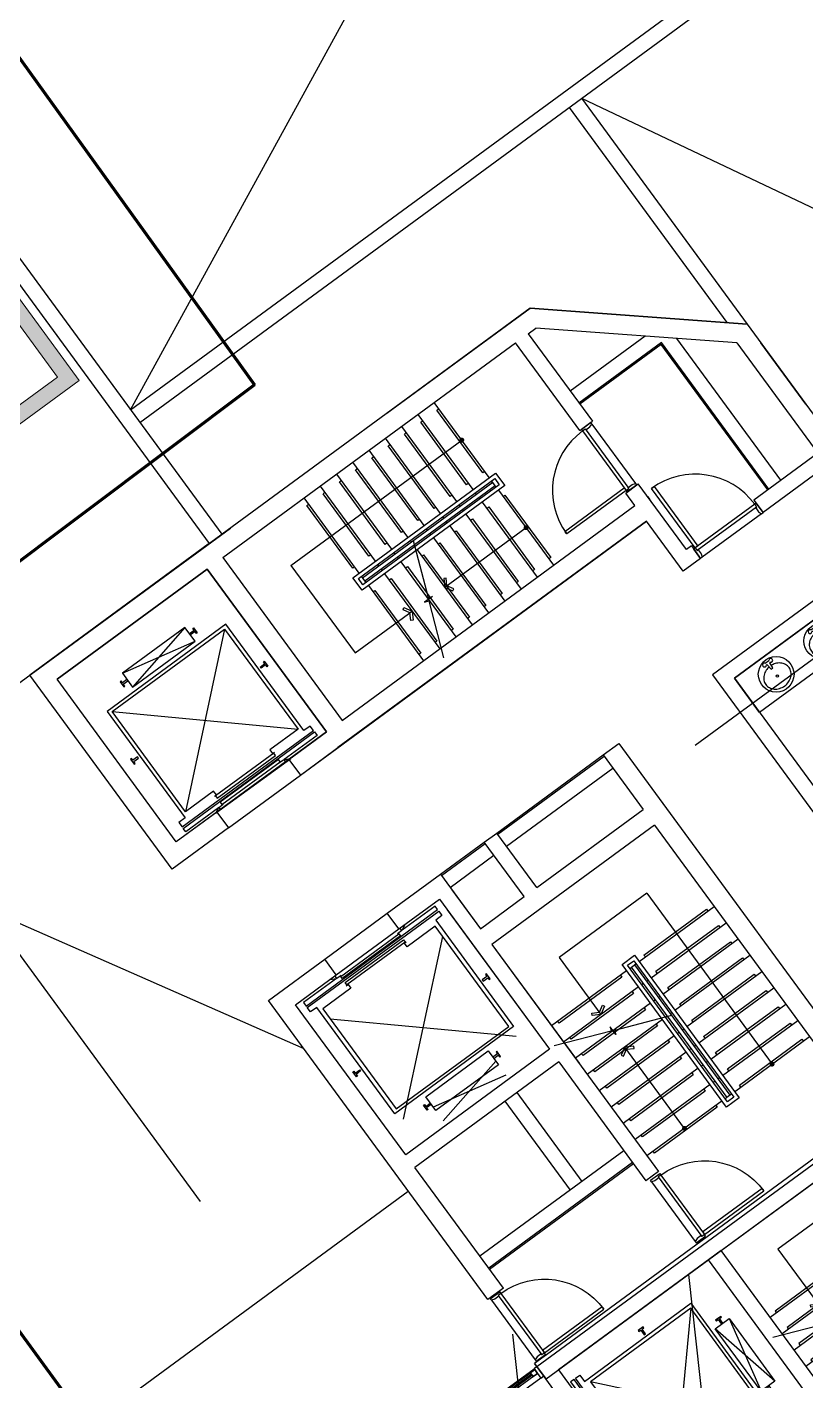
# Model space of a CAD drawing. Header units: millimetres. Extents: x 75184266 to 76346726, y -35077925 to -33679385.
# Drawn here: x 75525054 to 75535094, y -34529642 to -34512196 of the extents above; entities that cross this region are included whole.
import ezdxf

# ---------------------------------------------------------------- set-up
doc = ezdxf.new("R2010")
doc.units = ezdxf.units.MM
doc.header["$LTSCALE"] = 50
doc.header["$MEASUREMENT"] = 0
doc.linetypes.add('-HID', pattern=[2.5, 1.5, -1])
doc.linetypes.add('XR-지하3층$0$HIDDEN2', pattern=[0.1875, 0.125, -0.0625])
doc.layers.get('0').update_dxf_attribs({"linetype": 'CONTINUOUS'})
for name, color, linetype in [('84A-CORE(기준층)$0$AA-DOOR', 4, 'CONTINUOUS'), ('84A-CORE(기준층)$0$AA-STXM', 4, 'CONTINUOUS'), ('84A-CORE(기준층)$0$AA-STXS', 8, 'CONTINUOUS'), ('84A-CORE(기준층)$0$AZ-LEAD', 7, 'CONTINUOUS'), ('CON', 2, 'CONTINUOUS'), ('ELEV', 9, 'CONTINUOUS'), ('FINL', 6, 'CONTINUOUS'), ('W1', 3, 'CONTINUOUS'), ('WAL', 3, 'CONTINUOUS'), ('XR-지하3층$0$1HIDDEN2', 1, 'XR-지하3층$0$HIDDEN2'), ('XR-지하3층$0$5', 5, 'CONTINUOUS'), ('XR-지하3층$0$a-door', 6, 'CONTINUOUS'), ('XR-지하3층$0$b-sor-1$0$wid', 4, 'CONTINUOUS'), ('XR-지하3층$0$hat', 8, 'CONTINUOUS'), ('XR-지하3층$0$W1', 3, 'CONTINUOUS'), ('XR-지하3층$0$WAL', 3, 'CONTINUOUS'), ('XR-지하3층$0$XR-1F-PLAN$0$A-EQP1', 1, 'CONTINUOUS'), ('XR-지하3층$0$장애인', 11, 'CONTINUOUS'), ('가는선', 5, 'CONTINUOUS')]:
    doc.layers.add(name, color=color, linetype=linetype)
doc.layers.add('DEFPOINT', color=142, linetype='CONTINUOUS', plot=False)
doc.layers.add('건축', color=8, linetype='CONTINUOUS', plot=False)
doc.layers.add('구역제어-S.C.M', color=2, linetype='CONTINUOUS', lineweight=100)

# ---------------------------------------------------------------- blocks, each defined once
blk = doc.blocks.new('XR-지하3층$0$장애인 주차')
at = {"layer": 'XR-지하3층$0$5', "ltscale": 4}
h = blk.add_hatch(color=7, dxfattribs=at)
h.dxf.hatch_style = 1
h.paths.add_polyline_path([(3842, -695), (4402, -695), (4402, -1115), (3842, -1115)])
h.paths.add_polyline_path([(3892, -1065), (4352, -1065), (4352, -745), (3892, -745)], flags=16)
h.paths.add_polyline_path([(3982, -990), (3988, -973), (4011, -981), (4046, -898), (4136, -898), (4137, -881), (4072, -881), (4072, -863), (4138, -863), (4142, -810, -3.72247), (4161, -797), (4152, -916), (4058, -916), (4021, -1003)], flags=0)
h = blk.add_hatch(color=256, dxfattribs=at)
h.dxf.hatch_style = 1
h.paths.add_polyline_path([(4352, -1065), (4352, -745), (3892, -745), (3892, -1065)])
at = {"layer": 'XR-지하3층$0$hat'}
h = blk.add_hatch(color=7, dxfattribs=at)
edge = h.paths.add_edge_path()
edge.add_line((4161, -797), (4152, -916))
edge.add_line((4152, -916), (4058, -916))
edge.add_line((4058, -916), (4021, -1003))
edge.add_line((4021, -1003), (3982, -990))
edge.add_line((3982, -990), (3988, -973))
edge.add_line((3988, -973), (4011, -981))
edge.add_line((4011, -981), (4046, -898))
edge.add_line((4046, -898), (4136, -898))
edge.add_line((4136, -898), (4137, -881))
edge.add_line((4137, -881), (4072, -881))
edge.add_line((4072, -881), (4072, -863))
edge.add_line((4072, -863), (4138, -863))
edge.add_line((4138, -863), (4142, -810))
edge.add_arc((4140, -787), 22.8, -24.8827, 274.9698, ccw=False)
edge = h.paths.add_edge_path()
edge.add_line((4048, -981), (4058, -958))
edge.add_arc((4127, -942), 71.5, 192.8781, 416.1688)
edge.add_line((4167, -882), (4169, -863))
edge.add_arc((4127, -942), 89.2, 206.535, 422.4866, ccw=False)
at = {"layer": 'XR-지하3층$0$장애인', "lineweight": 5, "true_color": 0xffffff}
blk.add_hatch(color=7, dxfattribs=at).paths.add_polyline_path([(2472, 3995), (2472, -1005), (3842, -1005), (3842, -805), (2672, -805), (2672, 3795), (5572, 3795), (5572, -805), (4402, -805), (4402, -1005), (5772, -1005), (5772, 3995)])
h = blk.add_hatch(color=7, dxfattribs=at)
h.paths.add_polyline_path([(5572, 2795), (5572, 3078), (4855, 3795), (4572, 3795)])
h.paths.add_polyline_path([(4572, 3045), (4572, 2762), (5572, 1762), (5572, 2045)])
h.paths.add_polyline_path([(4572, 2012), (4572, 1729), (5572, 729), (5572, 1012)])
h.paths.add_polyline_path([(5572, -304), (5572, -21), (4572, 979), (4572, 696)])
h.paths.add_polyline_path([(4572, -54), (4572, -336), (5041, -805), (5323, -805)])
h = blk.add_hatch(color=7, dxfattribs=at)
h.paths.add_polyline_path([(3763, 2216, -1), (3463, 2216, -1)])
h.paths.add_polyline_path([(3992, 1503, -0.343093), (3870, 1283), (3381, 1194), (3090, 708, -0.931653), (2987, 770), (3330, 1379), (3639, 1415, 0.446048), (3689, 1485), (3600, 1888, -0.596144), (3699, 2009), (4214, 1851), (4443, 1569, -0.883364), (4355, 1493), (4151, 1741), (3925, 1810)])
h.paths.add_polyline_path([(4053, 1393), (4055, 1528, -1.526545), (3257, 820), (3348, 969, 1.638056)])
at = {"layer": 'XR-지하3층$0$1HIDDEN2', "color": 11}
for points in [[(4161, -797), (4152, -916), (4058, -916), (4021, -1003), (3982, -990), (3988, -973), (4011, -981), (4046, -898), (4136, -898), (4137, -881), (4072, -881), (4072, -863), (4138, -863), (4142, -810)], [(4167, -882), (4169, -863)]]:
    blk.add_lwpolyline(points, dxfattribs=at)
for centre, radius, start, end in [((4127, -942), 89.2, 206.535, 62.4866), ((4140, -787), 22.8, 335.1173, 274.9698), ((4127, -942), 71.5, 192.8781, 56.1688)]:
    blk.add_arc(centre, radius, start, end, dxfattribs=at)
at = {"layer": 'XR-지하3층$0$5', "lineweight": 5}
for p, q in [((4572, 3795), (4572, -805)), ((5572, 2795), (4572, 3795)), ((5572, 3078), (4855, 3795)), ((5572, 2045), (4572, 3045)), ((5572, 1762), (4572, 2762)), ((5572, 1012), (4572, 2012)), ((5572, 729), (4572, 1729)), ((5572, -21), (4572, 979)), ((5572, -304), (4572, 696)), ((5323, -805), (4572, -54)), ((5041, -805), (4572, -336))]:
    blk.add_line(p, q, dxfattribs=at)
at = {"layer": 'XR-지하3층$0$5', "ltscale": 4}
for p, q in [((4165, -1005), (4165, -805)), ((4165, -805), (4165, -905))]:
    blk.add_line(p, q, dxfattribs=at)
at = {"layer": 'XR-지하3층$0$5', "lineweight": 5}
for points in [[(3842, -1005), (2472, -1005), (2472, 3995), (5772, 3995), (5772, -1005), (4402, -1005)], [(3842, -805), (2672, -805), (2672, 3795), (5572, 3795), (5572, -805), (4402, -805)]]:
    blk.add_lwpolyline(points, dxfattribs=at)
at = {"layer": 'XR-지하3층$0$5', "ltscale": 4}
for points in [[(3842, -695), (3842, -1115), (4402, -1115), (4402, -695)], [(3892, -745), (3892, -1065), (4352, -1065), (4352, -745)]]:
    blk.add_lwpolyline(points, close=True, dxfattribs=at)
at = {"layer": 'XR-지하3층$0$장애인', "color": 8, "lineweight": 5}
for p, q in [((3699, 2009, 0), (4214, 1851, 0)), ((3689, 1485), (3600, 1888, 0)), ((3925, 1810, 0), (4151, 1741, 0)), ((4214, 1851, 0), (4443, 1569, 0)), ((4151, 1741, 0), (4355, 1493, 0)), ((4055, 1528), (4053, 1393)), ((3348, 969), (3257, 820))]:
    blk.add_line(p, q, dxfattribs=at)
at = {"layer": 'XR-지하3층$0$장애인', "color": 7, "lineweight": 5}
for points in [[(3523, 2720), (2773, 2720), (2773, 2870), (3523, 2870)], [(4473, 2720), (3723, 2720), (3723, 2870), (4473, 2870)]]:
    blk.add_lwpolyline(points, close=True, dxfattribs=at)
at = {"layer": 'XR-지하3층$0$장애인', "color": 8, "lineweight": 5, "extrusion": (0.976964, 0.213404, 0), "elevation": 4221}
blk.add_lwpolyline([(617, 0), (931, 0)], dxfattribs=at)
at = {"layer": 'XR-지하3층$0$장애인', "color": 8, "lineweight": 5}
for points in [[(3094, 715, -1.000002), (2987, 770), (3330, 1379), (3640, 1415)], [(3992, 1503, -0.343093), (3870, 1283), (3381, 1194), (3094, 715)]]:
    blk.add_lwpolyline(points, format="xyb", dxfattribs=at)
blk.add_circle((3613, 2216), 150, dxfattribs=at)
for centre, radius, start, end in [((3682, 1922, 0), 88.4, 79.1143, 202.3185), ((3810, 1000), 582, 198.006, 65.0949), ((3632, 1473), 57.7, 276.2786, 12.4353), ((4394, 1537, 0), 58.8, 227.9655, 33.7904), ((3809, 1000), 462, 183.8525, 58.2396)]:
    blk.add_arc(centre, radius, start, end, dxfattribs=at)
blk = doc.blocks.new('엘레베이터 코어')
at = {"layer": 'ELEV', "color": 9, "extrusion": (-8.48693e-05, 4.29948e-05, 1)}
for p, q in [((-165, 1068), (-85, 1068)), ((-165, 1053), (-165, 1068)), ((-135, 1053), (-165, 1053)), ((-135, 979), (-135, 1053)), ((-85, 1053), (-115, 1053)), ((-115, 1053), (-115, 979)), ((-85, 1068), (-85, 1053)), ((860, 950), (860, 1050)), ((860, 1050), (930, 1050)), ((930, 1050), (930, -100)), ((955, 1050), (955, -100)), ((1010, 1050), (955, 1050)), ((1010, 525), (1010, 1050)), ((-840, -950), (-840, 950)), ((-840, 950), (860, 950)), ((800, 900), (-800, 900)), ((-800, 900), (-800, -900)), ((-115, 979), (-135, 979)), ((800, 450), (800, 900)), ((-1050, 573), (-1050, 588)), ((-1050, 588), (-970, 588)), ((-1020, 573), (-1050, 573)), ((-1020, 500), (-1020, 573)), ((-970, 573), (-1000, 573)), ((-1000, 573), (-1000, 500)), ((-970, 588), (-970, 573)), ((1050, 600), (1010, 525)), ((-1120, -500), (-1120, 500)), ((-1120, 500), (-900, 500)), ((-1000, 500), (-1020, 500)), ((-900, 500), (-900, -500)), ((860, 450), (800, 450)), ((860, 480), (860, 450)), ((865, -465), (865, 465)), ((865, 465), (900, 465)), ((900, 465), (900, -465)), ((965, -465), (965, 465)), ((965, 465), (1000, 465)), ((1000, 465), (1000, -465)), ((1010, 520), (1010, 450)), ((1010, 520), (1050, 520)), ((930, -100), (930, -1050)), ((955, -100), (955, -1050)), ((-900, -500), (-1120, -500)), ((-1020, -500), (-1020, -573)), ((-1000, -500), (-1020, -500)), ((-1000, -573), (-1000, -500)), ((800, -900), (800, -450)), ((800, -450), (860, -450)), ((860, -450), (860, -480)), ((900, -465), (865, -465)), ((1000, -465), (965, -465)), ((1010, -520), (1010, -450)), ((1010, -520), (1050, -520)), ((-1020, -573), (-1050, -573)), ((-1050, -573), (-1050, -588)), ((-1050, -588), (-970, -588)), ((-970, -573), (-1000, -573)), ((-970, -588), (-970, -573)), ((1010, -1050), (1010, -525)), ((860, -950), (-840, -950)), ((-800, -900), (800, -900)), ((-135, -979), (-135, -1053)), ((-115, -979), (-135, -979)), ((-115, -1053), (-115, -979)), ((860, -1050), (860, -950)), ((-135, -1053), (-165, -1053)), ((-165, -1053), (-165, -1068)), ((-165, -1068), (-85, -1068)), ((-85, -1053), (-115, -1053)), ((-85, -1068), (-85, -1053)), ((930, -1050), (860, -1050)), ((955, -1050), (1010, -1050))]:
    blk.add_line(p, q, dxfattribs=at)
at = {"layer": 'ELEV', "color": 9, "extrusion": (-8.48693e-05, 4.29948e-05, 1), "elevation": -1748}
blk.add_lwpolyline([(1010, 525), (1010, 1050), (955, 1050), (955, -1050), (1010, -1050), (1010, -525), (1050, -600)], dxfattribs=at)
at = {"layer": '가는선', "ltscale": 5, "extrusion": (-8.48693e-05, 4.29948e-05, 1)}
for p, q in [((-800, 900), (800, -900)), ((-800, -900), (800, 900)), ((-1120, 500), (-900, -500)), ((-1120, -500), (-900, 500))]:
    blk.add_line(p, q, dxfattribs=at)
blk = doc.blocks.new('84A-CORE(기준층)$0$A$C31EC7A83')
at = {"color": 8}
for p, q in [((14495, 13830), (15445, 13830)), ((14495, 13723), (15445, 13723)), ((14495, 13680), (15445, 13680))]:
    blk.add_line(p, q, dxfattribs=at)
at = {"elevation": 0}
for points in [[(14470, 13680), (14470, 13680), (14495, 13680), (14495, 13723), (14510, 13723), (14510, 13787), (14495, 13830), (14470, 13830), (14470, 13680)], [(15470, 13680), (15470, 13680), (15445, 13680), (15445, 13723), (15430, 13723), (15430, 13787), (15445, 13830), (15470, 13830), (15470, 13680)]]:
    blk.add_lwpolyline(points, dxfattribs=at)
blk.add_lwpolyline([(15445, 12730), (15405, 12730), (15405, 13680), (15445, 13680), (15445, 12730)], close=True, dxfattribs=at)
at = {"color": 8}
blk.add_arc((15445, 13680), 950, 180, 270, dxfattribs=at)
blk = doc.blocks.new('aaaaaaaaa')
at = {"layer": '84A-CORE(기준층)$0$AA-STXM'}
for p, q in [((-4131, 4900, 0), (-4131, 3700, 0)), ((-3871, 4900, 0), (-3871, 3700, 0)), ((-3611, 4900, 0), (-3611, 3700, 0)), ((-3351, 4900, 0), (-3351, 3700, 0)), ((-3091, 4900, 0), (-3091, 3700, 0)), ((-2831, 4900, 0), (-2831, 3700, 0)), ((-2571, 4900, 0), (-2571, 3700, 0)), ((-2311, 4900, 0), (-2311, 3700, 0)), ((-2051, 4900, 0), (-2051, 3700, 0)), ((-4131, 3650, 0), (-4131, 3600, 0)), ((-4131, 3625, 0), (-2051, 3625, 0)), ((-4131, 3600, 0), (-4131, 3550, 0)), ((-4131, 3575, 0), (-2051, 3575, 0)), ((-4131, 3500, 0), (-4131, 2300, 0)), ((-3871, 3650, 0), (-3871, 3625, 0)), ((-3871, 3575, 0), (-3871, 3550, 0)), ((-3871, 3500, 0), (-3871, 2300, 0)), ((-3611, 3650, 0), (-3611, 3625, 0)), ((-3611, 3575, 0), (-3611, 3550, 0)), ((-3611, 3500, 0), (-3611, 2300, 0)), ((-3351, 3650, 0), (-3351, 3625, 0)), ((-3351, 3575, 0), (-3351, 3550, 0)), ((-3351, 3500, 0), (-3351, 2300, 0)), ((-3091, 3650, 0), (-3091, 3625, 0)), ((-3091, 3575, 0), (-3091, 3550, 0)), ((-3091, 3500, 0), (-3091, 2300, 0)), ((-2831, 3650, 0), (-2831, 3625, 0)), ((-2831, 3575, 0), (-2831, 3550, 0)), ((-2831, 3500, 0), (-2831, 2300, 0)), ((-2571, 3650, 0), (-2571, 3625, 0)), ((-2571, 3575, 0), (-2571, 3550, 0)), ((-2571, 3500, 0), (-2571, 2300, 0)), ((-2311, 3650, 0), (-2311, 3625, 0)), ((-2311, 3575, 0), (-2311, 3550, 0)), ((-2311, 3500, 0), (-2311, 2300, 0)), ((-2051, 3650, 0), (-2051, 3600, 0)), ((-2051, 3600, 0), (-2051, 3550, 0)), ((-2051, 3500, 0), (-2051, 2300, 0))]:
    blk.add_line(p, q, dxfattribs=at)
at = {"layer": '84A-CORE(기준층)$0$AA-STXS', "elevation": 0}
for points in [[(-4131, 4800), (-4101, 4800), (-4101, 3800), (-4131, 3800)], [(-3871, 4800), (-3841, 4800), (-3841, 3800), (-3871, 3800)], [(-3611, 4800), (-3581, 4800), (-3581, 3800), (-3611, 3800)], [(-3351, 4800), (-3321, 4800), (-3321, 3800), (-3351, 3800)], [(-3091, 4800), (-3061, 4800), (-3061, 3800), (-3091, 3800)], [(-2831, 4800), (-2801, 4800), (-2801, 3800), (-2831, 3800)], [(-2571, 4800), (-2541, 4800), (-2541, 3800), (-2571, 3800)], [(-2311, 4800), (-2281, 4800), (-2281, 3800), (-2311, 3800)], [(-2051, 4800), (-2021, 4800), (-2021, 3800), (-2051, 3800)], [(-4131, 3400), (-4161, 3400), (-4161, 2400), (-4131, 2400)], [(-3871, 3400), (-3901, 3400), (-3901, 2400), (-3871, 2400)], [(-3611, 3400), (-3641, 3400), (-3641, 2400), (-3611, 2400)], [(-3351, 3400), (-3381, 3400), (-3381, 2400), (-3351, 2400)], [(-3091, 3400), (-3121, 3400), (-3121, 2400), (-3091, 2400)], [(-2831, 3400), (-2861, 3400), (-2861, 2400), (-2831, 2400)], [(-2571, 3400), (-2601, 3400), (-2601, 2400), (-2571, 2400)], [(-2311, 3400), (-2341, 3400), (-2341, 2400), (-2311, 2400)], [(-2051, 3400), (-2081, 3400), (-2081, 2400), (-2051, 2400)]]:
    blk.add_lwpolyline(points, dxfattribs=at)
for points in [[(-4231, 3700), (-4231, 3500), (-1951, 3500), (-1951, 3700)], [(-4181, 3650), (-4181, 3550), (-2001, 3550), (-2001, 3650)]]:
    blk.add_lwpolyline(points, close=True, dxfattribs=at)
at = {"layer": '84A-CORE(기준층)$0$AZ-LEAD'}
for p, q in [((-4781, 4300, 0), (-4781, 2900, 0)), ((-4781, 4300, 0), (-2051, 4300, 0)), ((-4781, 2900, 0), (-3871, 2900, 0)), ((-2051, 2900, 0), (-3351, 2900, 0))]:
    blk.add_line(p, q, dxfattribs=at)
at = {"layer": '84A-CORE(기준층)$0$AZ-LEAD', "const_width": 31.5, "elevation": 0}
blk.add_lwpolyline([(-2051, 4316, -1), (-2051, 4284, -1)], format="xyb", close=True, dxfattribs=at)
at = {"layer": '84A-CORE(기준층)$0$AZ-LEAD', "elevation": 0}
blk.add_lwpolyline([(-3321, 3625), (-3603, 2920), (-3549, 2900), (-3674, 2900), (-3619, 2880), (-3901, 2175)], dxfattribs=at)
for points in [[(-3929, 2800), (-3955, 2815), (-3906, 2900), (-3955, 2985), (-3929, 3000), (-3871, 2900)], [(-3929, 2800), (-3955, 2815), (-3906, 2900), (-3955, 2985), (-3929, 3000), (-3871, 2900)], [(-3294, 2800), (-3268, 2815), (-3317, 2900), (-3268, 2985), (-3294, 3000), (-3351, 2900)]]:
    blk.add_lwpolyline(points, close=True, dxfattribs=at)
at = {"layer": 'CON', "ltscale": 100}
for p, q in [((-5400, -500), (-5400, 5100)), ((-5400, 5100, 0), (1450, 5100, 0)), ((-5200, 2300, 200), (-5200, 4900, 200)), ((-100, 2500, 0), (-100, -300, 0)), ((-5200, 2100, 0), (-5200, -300, 0)), ((-300, 2100, 0), (-300, -300, 0)), ((-5200, -300, 0), (-300, -300, 0))]:
    blk.add_line(p, q, dxfattribs=at)
at = {"layer": 'CON', "ltscale": 0.5}
for p, q in [((-5200, 4900, 0), (-300, 4900, 0)), ((-300, 4900, -200), (-300, 3500, -200)), ((-100, 4900, 0), (1249, 4900, 0)), ((-300, 2500, -200), (-300, 2300, -200)), ((-300, 2300, 0), (-5200, 2300, 0)), ((-351, 2100, 0), (-5200, 2100, 0)), ((-300, 2100, 0), (-351, 2100, 0)), ((98, -300, 0), (-100, -300, 0)), ((1248, -300, 0), (1098, -300, 0)), ((-100, -500, 0), (-5400, -500, 0)), ((98, -500, 0), (-100, -500, 0)), ((1450, -500, 0), (1098, -500, 0))]:
    blk.add_line(p, q, dxfattribs=at)
for points, elevation in [([(1450, 5100), (1450, -500)], 200), ([(-100, 4900), (-100, 3500)], -200), ([(1248, -300), (1249, 4900)], 200), ([(98, -300), (98, -500)], 200), ([(1098, -300), (1098, -500)], 200)]:
    blk.add_lwpolyline(points, dxfattribs=dict(at, elevation=elevation))
at = {"layer": 'CON', "ltscale": 100, "elevation": -200}
for points in [[(-300, 3500), (-100, 3500)], [(-300, 2500), (-100, 2500)]]:
    blk.add_lwpolyline(points, dxfattribs=at)
at = {"layer": 'FINL', "ltscale": 0.5}
blk.add_line((-100, 3600, -200), (1249, 3600, -200), dxfattribs=at)
at = {"layer": 'W1', "ltscale": 0.5}
for p, q in [((-100, 3810, -200), (1249, 3810, -200)), ((-100, 3620, -200), (1249, 3620, -200))]:
    blk.add_line(p, q, dxfattribs=at)
at = {"layer": '84A-CORE(기준층)$0$AA-DOOR', "rotation": 270.0000896906401}
blk.add_blockref('84A-CORE(기준층)$0$A$C31EC7A83', (-13955, 17970, -200), dxfattribs=at)
at = {"layer": '84A-CORE(기준층)$0$AA-DOOR', "xscale": -1, "rotation": 180.000089690196}
blk.add_blockref('84A-CORE(기준층)$0$A$C31EC7A83', (-14372, 13380, 200), dxfattribs=at)
at = {"layer": 'CON', "rotation": 270.0000896906402}
blk.add_blockref('엘레베이터 코어', (-3933, 744, 0), dxfattribs=at)
at = {"layer": 'CON', "xscale": -1, "rotation": 90.00008969063995}
blk.add_blockref('엘레베이터 코어', (-1574, 744, 0), dxfattribs=at)
blk = doc.blocks.new('XR-지하3층$0$A$C77A365F3')
at = {"layer": 'XR-지하3층$0$a-door'}
for points in [[(0, 0), (45, 0), (45, 150), (0, 150)], [(45, 150), (1955, 150), (1955, 0), (45, 0)], [(45, 15), (115, 15), (115, 75), (45, 75)], [(45, 75), (1035, 75), (1035, 15), (45, 15)], [(115, 39), (965, 39), (965, 51), (115, 51)], [(965, 75), (1035, 75), (1035, 135), (965, 135)], [(965, 135), (1955, 135), (1955, 75), (965, 75)], [(965, 15), (1035, 15), (1035, 75), (965, 75)], [(1035, 99), (1885, 99), (1885, 111), (1035, 111)], [(1885, 75), (1955, 75), (1955, 135), (1885, 135)], [(1955, 0), (2000, 0), (2000, 150), (1955, 150)]]:
    blk.add_lwpolyline(points, close=True, dxfattribs=at)
at = {"layer": 'XR-지하3층$0$b-sor-1$0$wid', "color": 1}
blk.add_line((1000, 0), (1000, 150), dxfattribs=at)
at = {"layer": 'XR-지하3층$0$WAL', "color": 0, "const_width": 10}
blk.add_lwpolyline([(260, 100), (809, 100), (712, 130)], dxfattribs=at)
blk = doc.blocks.new('XR-지하3층$0$XR-1F-PLAN$0$1LAVA01')
at = {"layer": 'XR-지하3층$0$XR-1F-PLAN$0$A-EQP1'}
for p, q in [((-29, -30), (29, -30)), ((-29, -58), (-26, -58)), ((-21, -63), (-14, -139)), ((-14, -139), (14, -139)), ((14, -139), (21, -63)), ((26, -58), (29, -58))]:
    blk.add_line(p, q, dxfattribs=at)
blk.add_lwpolyline([(-18, -100, 0.064435), (-72, -112, 0.091719), (-132, -146, 0.103599), (-172, -198, 0.113912), (-186, -258, 0.113912), (-172, -317, 0.103599), (-132, -369, 0.091719), (-72, -403, 0.084785), (0, -416, 0.084785), (72, -403, 0.091719), (132, -369, 0.103599), (172, -317, 0.113912), (186, -258, 0.113912), (172, -198, 0.103599), (132, -146, 0.091719), (72, -112, 0.064435), (18, -100, 0.084785)], format="xyb", dxfattribs=at)
for centre, radius in [((0, -230), 230), ((0, -258), 15)]:
    blk.add_circle(centre, radius, dxfattribs=at)
for centre, radius, start, end in [((-50, -44), 25, 34.0558, 325.9442), ((-26, -63), 5, 5.3909, 90), ((26, -63), 5, 90, 174.6091), ((50, -44), 25, 214.0558, 145.9442)]:
    blk.add_arc(centre, radius, start, end, dxfattribs=at)
blk = doc.blocks.new('XR-지하3층$0$A$C2C3826AE')
at = {"layer": 'XR-지하3층$0$W1', "ltscale": 0.5}
for p, q in [((4074, 6322, 0), (6012, 3682, 0)), ((4032, 6043, 0), (5732, 3725, 0)), ((5732, 3725, 0), (4055, 2494, 0)), ((6012, 3682, 0), (4173, 2333, 0))]:
    blk.add_line(p, q, dxfattribs=at)
at = {"layer": 'XR-지하3층$0$W1', "ltscale": 100}
blk.add_line((5456, 3522, 0), (5732, 3725, 0), dxfattribs=at)
at = {"layer": 'XR-지하3층$0$XR-1F-PLAN$0$A-EQP1', "linetype": 'Continuous', "elevation": 0}
blk.add_lwpolyline([(5732, 3725), (4783, 5019), (4339, 4693), (5289, 3399)], close=True, dxfattribs=at)
at = {"layer": 'XR-지하3층$0$XR-1F-PLAN$0$A-EQP1', "linetype": 'Continuous', "extrusion": (5.53307e-11, -4.95176e-11, -1), "zscale": -1, "rotation": 53.73487039190771}
for p in [(-4987, 4655, 0), (-5418, 4069, 0)]:
    blk.add_blockref('XR-지하3층$0$XR-1F-PLAN$0$1LAVA01', p, dxfattribs=at)
blk = doc.blocks.new('오피스 코어')
at = {"layer": '84A-CORE(기준층)$0$AA-STXM'}
for p, q in [((-1520, 5980), (-2720, 5980)), ((-1420, 5980), (-1470, 5980)), ((-1445, 3900), (-1445, 5980)), ((-1370, 5980), (-1420, 5980)), ((-1395, 3900), (-1395, 5980)), ((-1320, 5980), (-120, 5980)), ((-1520, 5720), (-2720, 5720)), ((-1445, 5720), (-1470, 5720)), ((-1370, 5720), (-1395, 5720)), ((-1320, 5720), (-120, 5720)), ((-1520, 5460), (-2720, 5460)), ((-1445, 5460), (-1470, 5460)), ((-1370, 5460), (-1395, 5460)), ((-1320, 5460), (-120, 5460)), ((-1520, 5200), (-2720, 5200)), ((-1445, 5200), (-1470, 5200)), ((-1370, 5200), (-1395, 5200)), ((-1320, 5200), (-120, 5200)), ((-1520, 4940), (-2720, 4940)), ((-1445, 4940), (-1470, 4940)), ((-1370, 4940), (-1395, 4940)), ((-1320, 4940), (-120, 4940)), ((4650, 3850), (4650, 5050)), ((4910, 3850), (4910, 5050)), ((5170, 3850), (5170, 5050)), ((5430, 3850), (5430, 5050)), ((5690, 3850), (5690, 5050)), ((5950, 3850), (5950, 5050)), ((6210, 3850), (6210, 5050)), ((6470, 3850), (6470, 5050)), ((6730, 3850), (6730, 5050)), ((-1520, 4680), (-2720, 4680)), ((-1445, 4680), (-1470, 4680)), ((-1370, 4680), (-1395, 4680)), ((-1320, 4680), (-120, 4680)), ((-1520, 4420), (-2720, 4420)), ((-1445, 4420), (-1470, 4420)), ((-1370, 4420), (-1395, 4420)), ((-1320, 4420), (-120, 4420)), ((-1520, 4160), (-2720, 4160)), ((-1445, 4160), (-1470, 4160)), ((-1370, 4160), (-1395, 4160)), ((-1320, 4160), (-120, 4160)), ((-1520, 3900), (-2720, 3900)), ((-1420, 3900), (-1470, 3900)), ((-1370, 3900), (-1420, 3900)), ((-1320, 3900), (-120, 3900)), ((4650, 3750), (4650, 3800)), ((4650, 3775), (6730, 3775)), ((4650, 3700), (4650, 3750)), ((4650, 3725), (6730, 3725)), ((4910, 3775), (4910, 3800)), ((4910, 3700), (4910, 3725)), ((5170, 3775), (5170, 3800)), ((5170, 3700), (5170, 3725)), ((5430, 3775), (5430, 3800)), ((5430, 3700), (5430, 3725)), ((5690, 3775), (5690, 3800)), ((5690, 3700), (5690, 3725)), ((5950, 3775), (5950, 3800)), ((5950, 3700), (5950, 3725)), ((6210, 3775), (6210, 3800)), ((6210, 3700), (6210, 3725)), ((6470, 3775), (6470, 3800)), ((6470, 3700), (6470, 3725)), ((6730, 3750), (6730, 3800)), ((6730, 3700), (6730, 3750)), ((4650, 3650), (4650, 2450)), ((4910, 3650), (4910, 2450)), ((5170, 3650), (5170, 2450)), ((5430, 3650), (5430, 2450)), ((5690, 3650), (5690, 2450)), ((5950, 3650), (5950, 2450)), ((6210, 3650), (6210, 2450)), ((6470, 3650), (6470, 2450)), ((6730, 3650), (6730, 2450))]:
    blk.add_line(p, q, dxfattribs=at)
at = {"layer": '84A-CORE(기준층)$0$AA-STXS', "elevation": 0}
for points in [[(-1620, 5980), (-1620, 5950), (-2620, 5950), (-2620, 5980)], [(-1220, 5980), (-1220, 6010), (-220, 6010), (-220, 5980)], [(-1620, 5720), (-1620, 5690), (-2620, 5690), (-2620, 5720)], [(-1220, 5720), (-1220, 5750), (-220, 5750), (-220, 5720)], [(-1620, 5460), (-1620, 5430), (-2620, 5430), (-2620, 5460)], [(-1220, 5460), (-1220, 5490), (-220, 5490), (-220, 5460)], [(-1620, 5200), (-1620, 5170), (-2620, 5170), (-2620, 5200)], [(-1220, 5200), (-1220, 5230), (-220, 5230), (-220, 5200)], [(-1620, 4940), (-1620, 4910), (-2620, 4910), (-2620, 4940)], [(-1220, 4940), (-1220, 4970), (-220, 4970), (-220, 4940)], [(4650, 3950), (4620, 3950), (4620, 4950), (4650, 4950)], [(4910, 3950), (4880, 3950), (4880, 4950), (4910, 4950)], [(5170, 3950), (5140, 3950), (5140, 4950), (5170, 4950)], [(5430, 3950), (5400, 3950), (5400, 4950), (5430, 4950)], [(5690, 3950), (5660, 3950), (5660, 4950), (5690, 4950)], [(5950, 3950), (5920, 3950), (5920, 4950), (5950, 4950)], [(6210, 3950), (6180, 3950), (6180, 4950), (6210, 4950)], [(6470, 3950), (6440, 3950), (6440, 4950), (6470, 4950)], [(6730, 3950), (6700, 3950), (6700, 4950), (6730, 4950)], [(-1620, 4680), (-1620, 4650), (-2620, 4650), (-2620, 4680)], [(-1220, 4680), (-1220, 4710), (-220, 4710), (-220, 4680)], [(-1620, 4420), (-1620, 4390), (-2620, 4390), (-2620, 4420)], [(-1220, 4420), (-1220, 4450), (-220, 4450), (-220, 4420)], [(-1220, 4160), (-1220, 4190), (-220, 4190), (-220, 4160)], [(-1620, 4160), (-1620, 4130), (-2620, 4130), (-2620, 4160)], [(-1620, 3900), (-1620, 3870), (-2620, 3870), (-2620, 3900)], [(-1220, 3900), (-1220, 3930), (-220, 3930), (-220, 3900)], [(4650, 3550), (4680, 3550), (4680, 2550), (4650, 2550)], [(4910, 3550), (4940, 3550), (4940, 2550), (4910, 2550)], [(5170, 3550), (5200, 3550), (5200, 2550), (5170, 2550)], [(5430, 3550), (5460, 3550), (5460, 2550), (5430, 2550)], [(5690, 3550), (5720, 3550), (5720, 2550), (5690, 2550)], [(5950, 3550), (5980, 3550), (5980, 2550), (5950, 2550)], [(6210, 3550), (6240, 3550), (6240, 2550), (6210, 2550)], [(6470, 3550), (6500, 3550), (6500, 2550), (6470, 2550)], [(6730, 3550), (6760, 3550), (6760, 2550), (6730, 2550)]]:
    blk.add_lwpolyline(points, dxfattribs=at)
at = {"layer": '84A-CORE(기준층)$0$AA-STXS'}
for points in [[(-1320, 3800), (-1520, 3800), (-1520, 6080), (-1320, 6080)], [(-1370, 3850), (-1470, 3850), (-1470, 6030), (-1370, 6030)], [(4550, 3650), (4550, 3850), (6830, 3850), (6830, 3650)], [(4600, 3700), (4600, 3800), (6780, 3800), (6780, 3700)]]:
    blk.add_lwpolyline(points, close=True, dxfattribs=at)
at = {"layer": '84A-CORE(기준층)$0$AZ-LEAD'}
for p, q in [((-2120, 3250), (-2120, 5980)), ((-720, 5980), (-720, 4680)), ((4000, 4450), (4000, 3050)), ((4000, 4450), (6730, 4450)), ((-720, 3250), (-720, 4160)), ((-2120, 3250), (-720, 3250)), ((4000, 3050), (4910, 3050)), ((6730, 3050), (5430, 3050))]:
    blk.add_line(p, q, dxfattribs=at)
at = {"layer": '84A-CORE(기준층)$0$AZ-LEAD', "const_width": 31.5}
for points in [[(-2136, 5980, -1), (-2104, 5980, -1)], [(-736, 5980, -1), (-704, 5980, -1)], [(6730, 4466, -1), (6730, 4434, -1)], [(6730, 3066, -1), (6730, 3034, -1)]]:
    blk.add_lwpolyline(points, format="xyb", close=True, dxfattribs=at)
at = {"layer": '84A-CORE(기준층)$0$AZ-LEAD'}
for points in [[(-620, 4738), (-635, 4764), (-720, 4715), (-805, 4764), (-820, 4738), (-720, 4680)], [(-620, 4102), (-635, 4076), (-720, 4125), (-805, 4076), (-820, 4102), (-720, 4160)], [(-620, 4102), (-635, 4076), (-720, 4125), (-805, 4076), (-820, 4102), (-720, 4160)], [(4852, 2950), (4826, 2965), (4875, 3050), (4826, 3135), (4852, 3150), (4910, 3050)], [(4852, 2950), (4826, 2965), (4875, 3050), (4826, 3135), (4852, 3150), (4910, 3050)], [(5488, 2950), (5514, 2965), (5465, 3050), (5514, 3135), (5488, 3150), (5430, 3050)]]:
    blk.add_lwpolyline(points, close=True, dxfattribs=at)
at = {"layer": '84A-CORE(기준층)$0$AZ-LEAD', "elevation": 0}
for points in [[(-1445, 4710), (-740, 4428), (-720, 4483), (-720, 4358), (-700, 4412), (5, 4130)], [(5460, 3775), (5178, 3070), (5232, 3050), (5107, 3050), (5162, 3030), (4880, 2325)]]:
    blk.add_lwpolyline(points, dxfattribs=at)
at = {"layer": 'CON', "ltscale": 0.5}
for p, q in [((-1150, 9830), (-2970, 7695)), ((130, 9830), (-851, 9830)), ((-1034, 9580), (-2720, 7602)), ((-2720, 7480), (-1320, 7480)), ((-2720, 2600), (-120, 2600)), ((-2720, 2350), (-120, 2350)), ((2480, 1600), (2480, 2250)), ((2650, 2250), (4880, 2250)), ((4880, 2250), (4880, -50)), ((2230, -300), (2230, 600)), ((2480, -50), (2480, 600)), ((4880, -50), (2480, -50)), ((7010, -300), (2230, -300))]:
    blk.add_line(p, q, dxfattribs=at)
for points in [[(-1150, 9830), (930, 9830), (930, 8560)], [(-1034, 9580), (730, 9580), (730, 8560)], [(-2970, 7695), (-2970, 2350)], [(-2720, 7480), (-2720, 7602)], [(730, 7560), (730, 7480)], [(930, 7560), (930, 7280)], [(730, 7480), (-320, 7480)], [(-120, 7480), (-70, 7480)], [(-2720, 2600), (-2720, 7280)], [(-1320, 7280), (-2720, 7280)], [(-120, 7280), (-320, 7280)], [(-120, 2600), (-120, 7280)], [(930, 7280), (130, 7280)], [(130, 7280), (130, 2350)], [(130, 1750), (130, 7280)], [(2230, 5300), (8280, 5300)], [(2230, 5050), (2230, 5300)], [(8280, 5300), (8280, -300)], [(2230, 5050), (3100, 5050)], [(2480, 5050), (2480, 5050)], [(3100, 3350), (3100, 5050)], [(3350, 5050), (3350, 2450)], [(3350, 5050), (8030, 5050), (8030, -50)], [(3100, 3350), (2230, 3350)], [(2230, 3150), (2230, 3350)], [(3100, 3150), (2230, 3150)], [(3100, 2450), (3100, 3150)], [(-2970, 2550), (-2970, -300)], [(130, 1750), (130, 2550)], [(2230, 1600), (2230, 2450)], [(2230, 2450), (3100, 2450)], [(2480, 2450), (3100, 2450)], [(3350, 2450), (6980, 2450)], [(3350, 2450), (5250, 2450)], [(6980, 2450), (6980, 2250)], [(-120, 2350), (-2720, 2350)], [(-2720, 2350), (-2720, -50)], [(-2720, 2350), (-120, 2350)], [(-120, 1750), (-120, 2350)], [(2480, 2250), (4880, 2250)], [(5080, 2250), (5080, -50)], [(5080, 2250), (6980, 2250)], [(-120, 1750), (130, 1750)], [(2480, 1600), (2230, 1600)], [(130, 600), (130, -300), (-2970, -300)], [(-120, 600), (-120, -50), (-2720, -50)], [(-120, 600), (130, 600)], [(2480, 600), (2230, 600)], [(7010, -50), (5080, -50)], [(7010, -50), (7010, -300)], [(8030, -50), (8030, -300)], [(8030, -300), (8280, -300)], [(8080, -300), (8030, -300)]]:
    blk.add_lwpolyline(points, dxfattribs=at)
at = {"layer": 'CON', "ltscale": 0.5, "elevation": 0}
for points in [[(730, 8560), (930, 8560)], [(730, 7560), (930, 7560)]]:
    blk.add_lwpolyline(points, dxfattribs=at)
at = {"layer": 'CON', "ltscale": 100, "elevation": 0}
for points in [[(-1320, 7280), (-1320, 7480)], [(-320, 7280), (-320, 7480)]]:
    blk.add_lwpolyline(points, dxfattribs=at)
at = {"layer": 'DEFPOINT', "ltscale": 0.5}
blk.add_lwpolyline([(-120, -50), (-2720, -50), (-2720, 2350), (-120, 2350)], close=True, dxfattribs=at)
at = {"layer": 'ELEV', "color": 9, "extrusion": (-8.48693e-05, -4.29949e-05, 1)}
for p, q in [((-304, 2125), (-2004, 2125)), ((-2004, 2125), (-2004, 225)), ((-304, 2125), (-2004, 2125)), ((-2004, 2125), (-2004, 225)), ((-1329, 2243), (-1249, 2243)), ((-1329, 2228), (-1329, 2243)), ((-1329, 2243), (-1249, 2243)), ((-1329, 2228), (-1329, 2243)), ((-1299, 2228), (-1329, 2228)), ((-1299, 2228), (-1329, 2228)), ((-1299, 2154), (-1299, 2228)), ((-1299, 2154), (-1299, 2228)), ((-1279, 2154), (-1299, 2154)), ((-1279, 2154), (-1299, 2154)), ((-1279, 2228), (-1279, 2154)), ((-1249, 2228), (-1279, 2228)), ((-1279, 2228), (-1279, 2154)), ((-1249, 2228), (-1279, 2228)), ((-1249, 2243), (-1249, 2228)), ((-1249, 2243), (-1249, 2228)), ((-234, 2225), (-304, 2225)), ((-304, 2225), (-304, 2125)), ((-234, 2225), (-304, 2225)), ((-304, 2225), (-304, 2125)), ((-234, 1275), (-234, 2225)), ((-234, 1275), (-234, 2225)), ((-209, 1275), (-209, 2225)), ((-209, 2225), (-154, 2225)), ((-209, 1275), (-209, 2225)), ((-209, 2225), (-154, 2225)), ((-1964, 275), (-1964, 2075)), ((-1964, 2075), (-364, 2075)), ((-1964, 275), (-1964, 2075)), ((-1964, 2075), (-364, 2075)), ((-364, 2075), (-364, 1625)), ((-364, 2075), (-364, 1625)), ((-2214, 1748), (-2214, 1763)), ((-2214, 1763), (-2134, 1763)), ((-2214, 1748), (-2214, 1763)), ((-2214, 1763), (-2134, 1763)), ((-2184, 1748), (-2214, 1748)), ((-2184, 1748), (-2214, 1748)), ((-2184, 1675), (-2184, 1748)), ((-2184, 1675), (-2184, 1748)), ((-2134, 1748), (-2164, 1748)), ((-2164, 1748), (-2164, 1675)), ((-2134, 1748), (-2164, 1748)), ((-2164, 1748), (-2164, 1675)), ((-2134, 1763), (-2134, 1748)), ((-2134, 1763), (-2134, 1748)), ((-2064, 1675), (-2284, 1675)), ((-2284, 1675), (-2284, 675)), ((-2064, 1675), (-2284, 1675)), ((-2284, 1675), (-2284, 675)), ((-2164, 1675), (-2184, 1675)), ((-2164, 1675), (-2184, 1675)), ((-2064, 675), (-2064, 1675)), ((-2064, 675), (-2064, 1675)), ((-364, 1625), (-304, 1625)), ((-364, 1625), (-304, 1625)), ((-304, 1625), (-304, 1655)), ((-304, 1625), (-304, 1655)), ((-264, 1640), (-299, 1640)), ((-299, 1640), (-299, 710)), ((-264, 1640), (-299, 1640)), ((-299, 1640), (-299, 710)), ((-264, 710), (-264, 1640)), ((-264, 710), (-264, 1640)), ((-163, 1640), (-198, 1640)), ((-198, 1640), (-198, 710)), ((-163, 1640), (-198, 1640)), ((-198, 1640), (-198, 710)), ((-163, 710), (-163, 1640)), ((-163, 710), (-163, 1640)), ((-154, 1695), (-154, 1625)), ((-154, 1695), (-113, 1695)), ((-154, 1695), (-154, 1625)), ((-154, 1695), (-113, 1695)), ((-234, 125), (-234, 1275)), ((-234, 125), (-234, 1275)), ((-209, 125), (-209, 1275)), ((-209, 125), (-209, 1275)), ((-304, 725), (-364, 725)), ((-364, 725), (-364, 275)), ((-304, 725), (-364, 725)), ((-364, 725), (-364, 275)), ((-304, 695), (-304, 725)), ((-304, 695), (-304, 725)), ((-299, 710), (-264, 710)), ((-299, 710), (-264, 710)), ((-198, 710), (-163, 710)), ((-198, 710), (-163, 710)), ((-154, 655), (-154, 725)), ((-154, 655), (-154, 725)), ((-2284, 675), (-2064, 675)), ((-2284, 675), (-2064, 675)), ((-2184, 602), (-2214, 602)), ((-2214, 602), (-2214, 587)), ((-2184, 602), (-2214, 602)), ((-2214, 602), (-2214, 587)), ((-2214, 587), (-2134, 587)), ((-2214, 587), (-2134, 587)), ((-2184, 675), (-2184, 602)), ((-2164, 675), (-2184, 675)), ((-2184, 675), (-2184, 602)), ((-2164, 675), (-2184, 675)), ((-2164, 602), (-2164, 675)), ((-2164, 602), (-2164, 675)), ((-2134, 602), (-2164, 602)), ((-2134, 602), (-2164, 602)), ((-2134, 587), (-2134, 602)), ((-2134, 587), (-2134, 602)), ((-154, 655), (-113, 655)), ((-154, 655), (-113, 655)), ((-154, 650), (-154, 125)), ((-114, 575), (-154, 650)), ((-154, 650), (-154, 125)), ((-114, 575), (-154, 650)), ((-2004, 225), (-304, 225)), ((-2004, 225), (-304, 225)), ((-364, 275), (-1964, 275)), ((-364, 275), (-1964, 275)), ((-1299, 196), (-1299, 122)), ((-1279, 196), (-1299, 196)), ((-1299, 196), (-1299, 122)), ((-1279, 196), (-1299, 196)), ((-1279, 122), (-1279, 196)), ((-1279, 122), (-1279, 196)), ((-304, 225), (-304, 125)), ((-304, 225), (-304, 125)), ((-1299, 122), (-1329, 122)), ((-1329, 122), (-1329, 107)), ((-1299, 122), (-1329, 122)), ((-1329, 122), (-1329, 107)), ((-1329, 107), (-1249, 107)), ((-1329, 107), (-1249, 107)), ((-1249, 122), (-1279, 122)), ((-1249, 122), (-1279, 122)), ((-1249, 107), (-1249, 122)), ((-1249, 107), (-1249, 122)), ((-304, 125), (-234, 125)), ((-304, 125), (-234, 125)), ((-154, 125), (-209, 125)), ((-154, 125), (-209, 125))]:
    blk.add_line(p, q, dxfattribs=at)
at = {"layer": 'ELEV', "color": 9, "extrusion": (8.48693e-05, -4.29949e-05, 1)}
for p, q in [((2575, 2150), (2520, 2150)), ((2575, 2150), (2520, 2150)), ((2575, 1200), (2575, 2150)), ((2575, 1200), (2575, 2150)), ((2600, 1200), (2600, 2150)), ((2600, 2150), (2670, 2150)), ((2600, 1200), (2600, 2150)), ((2600, 2150), (2670, 2150)), ((2670, 2150), (2670, 2050)), ((2670, 2150), (2670, 2050)), ((3695, 2168), (3615, 2168)), ((3615, 2168), (3615, 2153)), ((3695, 2168), (3615, 2168)), ((3615, 2168), (3615, 2153)), ((3615, 2153), (3645, 2153)), ((3615, 2153), (3645, 2153)), ((3645, 2153), (3645, 2079)), ((3645, 2153), (3645, 2079)), ((3665, 2153), (3695, 2153)), ((3665, 2079), (3665, 2153)), ((3665, 2153), (3695, 2153)), ((3665, 2079), (3665, 2153)), ((3695, 2153), (3695, 2168)), ((3695, 2153), (3695, 2168)), ((2670, 2050), (4370, 2050)), ((2670, 2050), (4370, 2050)), ((4330, 2000), (2730, 2000)), ((2730, 2000), (2730, 1550)), ((4330, 2000), (2730, 2000)), ((2730, 2000), (2730, 1550)), ((3645, 2079), (3665, 2079)), ((3645, 2079), (3665, 2079)), ((4330, 200), (4330, 2000)), ((4330, 200), (4330, 2000)), ((4370, 2050), (4370, 150)), ((4370, 2050), (4370, 150)), ((2520, 1620), (2480, 1620)), ((2520, 1620), (2480, 1620)), ((2520, 1620), (2520, 1550)), ((2520, 1620), (2520, 1550)), ((2670, 1550), (2670, 1580)), ((2670, 1550), (2670, 1580)), ((4430, 600), (4430, 1600)), ((4430, 1600), (4650, 1600)), ((4430, 600), (4430, 1600)), ((4430, 1600), (4650, 1600)), ((4580, 1688), (4500, 1688)), ((4500, 1688), (4500, 1673)), ((4580, 1688), (4500, 1688)), ((4500, 1688), (4500, 1673)), ((4500, 1673), (4530, 1673)), ((4500, 1673), (4530, 1673)), ((4530, 1673), (4530, 1600)), ((4530, 1673), (4530, 1600)), ((4530, 1600), (4550, 1600)), ((4530, 1600), (4550, 1600)), ((4550, 1600), (4550, 1673)), ((4550, 1673), (4580, 1673)), ((4550, 1600), (4550, 1673)), ((4550, 1673), (4580, 1673)), ((4580, 1673), (4580, 1688)), ((4580, 1673), (4580, 1688)), ((4650, 1600), (4650, 600)), ((4650, 1600), (4650, 600)), ((2530, 635), (2530, 1565)), ((2530, 1565), (2565, 1565)), ((2530, 635), (2530, 1565)), ((2530, 1565), (2565, 1565)), ((2565, 1565), (2565, 635)), ((2565, 1565), (2565, 635)), ((2630, 635), (2630, 1565)), ((2630, 1565), (2665, 1565)), ((2630, 635), (2630, 1565)), ((2630, 1565), (2665, 1565)), ((2665, 1565), (2665, 635)), ((2665, 1565), (2665, 635)), ((2730, 1550), (2670, 1550)), ((2730, 1550), (2670, 1550)), ((2575, 50), (2575, 1200)), ((2575, 50), (2575, 1200)), ((2600, 50), (2600, 1200)), ((2600, 50), (2600, 1200)), ((2520, 580), (2480, 580)), ((2520, 580), (2480, 580)), ((2480, 500), (2520, 575)), ((2480, 500), (2520, 575)), ((2520, 580), (2520, 650)), ((2520, 580), (2520, 650)), ((2520, 575), (2520, 50)), ((2520, 575), (2520, 50)), ((2565, 635), (2530, 635)), ((2565, 635), (2530, 635)), ((2665, 635), (2630, 635)), ((2665, 635), (2630, 635)), ((2670, 620), (2670, 650)), ((2670, 650), (2730, 650)), ((2670, 620), (2670, 650)), ((2670, 650), (2730, 650)), ((2730, 650), (2730, 200)), ((2730, 650), (2730, 200)), ((4650, 600), (4430, 600)), ((4650, 600), (4430, 600)), ((4500, 512), (4500, 527)), ((4500, 527), (4530, 527)), ((4500, 512), (4500, 527)), ((4500, 527), (4530, 527)), ((4530, 527), (4530, 600)), ((4530, 600), (4550, 600)), ((4530, 527), (4530, 600)), ((4530, 600), (4550, 600)), ((4550, 600), (4550, 527)), ((4550, 600), (4550, 527)), ((4550, 527), (4580, 527)), ((4550, 527), (4580, 527)), ((4580, 527), (4580, 512)), ((4580, 527), (4580, 512)), ((4580, 512), (4500, 512)), ((4580, 512), (4500, 512)), ((2730, 200), (4330, 200)), ((2730, 200), (4330, 200)), ((2520, 50), (2575, 50)), ((2520, 50), (2575, 50)), ((2670, 50), (2600, 50)), ((2670, 50), (2600, 50)), ((4370, 150), (2670, 150)), ((2670, 150), (2670, 50)), ((4370, 150), (2670, 150)), ((2670, 150), (2670, 50)), ((3615, 47), (3645, 47)), ((3615, 32), (3615, 47)), ((3615, 47), (3645, 47)), ((3615, 32), (3615, 47)), ((3695, 32), (3615, 32)), ((3695, 32), (3615, 32)), ((3645, 47), (3645, 121)), ((3645, 121), (3665, 121)), ((3645, 47), (3645, 121)), ((3645, 121), (3665, 121)), ((3665, 121), (3665, 47)), ((3665, 121), (3665, 47)), ((3665, 47), (3695, 47)), ((3665, 47), (3695, 47)), ((3695, 47), (3695, 32)), ((3695, 47), (3695, 32))]:
    blk.add_line(p, q, dxfattribs=at)
at = {"layer": 'ELEV', "color": 9, "extrusion": (-8.48693e-05, -4.29949e-05, 1), "elevation": -1748}
blk.add_lwpolyline([(-154, 650), (-154, 125), (-209, 125), (-209, 2225), (-154, 2225), (-154, 1700), (-114, 1775)], dxfattribs=at)
blk.add_lwpolyline([(-154, 650), (-154, 125), (-209, 125), (-209, 2225), (-154, 2225), (-154, 1700), (-114, 1775)], dxfattribs=at)
at = {"layer": 'ELEV', "color": 9, "extrusion": (8.48693e-05, -4.29949e-05, 1), "elevation": -1748}
blk.add_lwpolyline([(2520, 575), (2520, 50), (2575, 50), (2575, 2150), (2520, 2150), (2520, 1625), (2480, 1700)], dxfattribs=at)
blk.add_lwpolyline([(2520, 575), (2520, 50), (2575, 50), (2575, 2150), (2520, 2150), (2520, 1625), (2480, 1700)], dxfattribs=at)
at = {"layer": 'FINL', "ltscale": 0.5}
blk.add_line((6710, 2250), (6710, -50), dxfattribs=at)
for points in [[(-1592, 8780), (-1592, 7480)], [(730, 8780), (-1592, 8780)], [(2230, 3350), (2230, 5050)], [(2230, 2450), (2230, 3150)]]:
    blk.add_lwpolyline(points, dxfattribs=at)
at = {"layer": 'WAL'}
for p, q in [((6500, 2250), (6500, -50)), ((6690, 2250), (6690, -50)), ((5080, 1580), (6500, 1580)), ((5080, 1390), (6500, 1390))]:
    blk.add_line(p, q, dxfattribs=at)
for points in [[(730, 8990), (-1537, 8990)], [(-1612, 8800), (-1612, 7480)], [(730, 8800), (-1612, 8800)], [(-1802, 8680), (-1802, 7480)], [(2250, 3350), (2250, 5050)], [(2440, 3350), (2440, 5050)], [(2250, 2450), (2250, 3150)], [(2440, 2450), (2440, 3150)]]:
    blk.add_lwpolyline(points, dxfattribs=at)
at = {"layer": '가는선', "ltscale": 5, "extrusion": (-8.48693e-05, -4.29949e-05, 1)}
for p, q in [((-1964, 275), (-364, 2075)), ((-1964, 2075), (-364, 275)), ((-1964, 275), (-364, 2075)), ((-1964, 2075), (-364, 275)), ((-2284, 675), (-2064, 1675)), ((-2284, 1675), (-2064, 675)), ((-2284, 675), (-2064, 1675)), ((-2284, 1675), (-2064, 675))]:
    blk.add_line(p, q, dxfattribs=at)
at = {"layer": '가는선', "ltscale": 5, "extrusion": (8.48693e-05, -4.29949e-05, 1)}
for p, q in [((4494, 200), (2894, 2000)), ((4494, 2000), (2894, 200)), ((4494, 200), (2894, 2000)), ((4494, 2000), (2894, 200)), ((4814, 600), (4594, 1600)), ((4814, 1600), (4594, 600)), ((4814, 600), (4594, 1600)), ((4814, 1600), (4594, 600))]:
    blk.add_line(p, q, dxfattribs=at)
at = {"layer": '84A-CORE(기준층)$0$AA-DOOR', "extrusion": (-1.86687e-10, -3.91e-14, -1), "xscale": -0.9999999999999998, "zscale": -0.9999999999999998, "rotation": 90.00010453012725}
blk.add_blockref('84A-CORE(기준층)$0$A$C31EC7A83', (12900, 23030, 0), dxfattribs=at)
at = {"layer": '84A-CORE(기준층)$0$AA-DOOR', "extrusion": (3.98e-14, -1.86687e-10, -1), "xscale": -0.9999999999999998, "zscale": -0.9999999999999998, "rotation": 359.9998954750764}
blk.add_blockref('84A-CORE(기준층)$0$A$C31EC7A83', (15790, -6375, 0), dxfattribs=at)
at = {"layer": '84A-CORE(기준층)$0$AA-DOOR', "extrusion": (3.98e-14, 1.86687e-10, -1), "zscale": -1, "rotation": 180.0001045249236}
for p in [(7460, 16130, 0), (7450, 13564, 0)]:
    blk.add_blockref('84A-CORE(기준층)$0$A$C31EC7A83', p, dxfattribs=at)

msp = doc.modelspace()

# ---------------------------------------------------------------- linework, layer by layer
at = {"layer": '건축', "ltscale": 0.5}
for p, q in [((75526387.9, -34517128.7), (75535350.5, -34500762.1)), ((75526387.9, -34517128.7), (75543888.4, -34504298.3)), ((75526506.1, -34517290), (75544006.7, -34504459.5)), ((75517282.4, -34504709), (75527563.8, -34518732.7)), ((75517121.1, -34504827.3), (75527402.6, -34518851)), ((75533664.6, -34521449.9), (75550510.8, -34509096.9)), ((75532202.4, -34513113.8), (75534336, -34516024)), ((75532202.4, -34513113.8), (75560049.7, -34526341.9)), ((75532041.1, -34513232.1), (75534074, -34516004.8)), ((75527501.6, -34522312.4), (75528453.3, -34521622.8, -1748.1)), ((75527649.5, -34522514.1), (75528576.9, -34521834)), ((75528891.3, -34524207.6), (75529697.7, -34523616.2)), ((75529039.1, -34524409.2), (75529845.5, -34523817.8)), ((75522832.2, -34532430.8, 0), (75529968.2, -34527198.1, 0))]:
    msp.add_line(p, q, dxfattribs=at)
at = {"layer": '건축', "ltscale": 1000}
msp.add_line((75512999.6, -34507843.1), (75527284.7, -34527327.7), dxfattribs=at)
at = {"layer": '건축', "linetype": '-HID', "ltscale": 50}
msp.add_lwpolyline([(75535092.8, -34517056), (75535447.6, -34517539.9), (75547398.8, -34508776.3), (75548285.8, -34509985.9), (75550584.1, -34508300.6), (75554161.7, -34513179.5), (75533580.8, -34528271.1), (75536259.1, -34552784.2), (75534742.9, -34552949.9), (75535039.2, -34555891.8), (75529025, -34556548.9), (75526754.9, -34535772.6), (75520970.7, -34527526.5), (75501450.8, -34518944.9), (75503885.6, -34513406.5), (75506632, -34514613.9), (75507245.8, -34513217.7), (75524650.2, -34520869.2), (75531537.6, -34515818.9), (75534336, -34516024)], close=True, dxfattribs=at)
at = {"layer": '건축', "ltscale": 0.5}
for points in [[(75503392.9, -34514259.9), (75528619.5, -34525358.9)], [(75534318.1, -34556433.7), (75531316.8, -34529037.4)]]:
    msp.add_lwpolyline(points, dxfattribs=at)
at = {"layer": '구역제어-S.C.M', "ltscale": 0.5}
for p, q in [((75515521.4, -34499490.3), (75527985.4, -34516805.3)), ((75527985.4, -34516805.3), (75520273.4, -34522598.3)), ((75520273.4, -34522598.3), (75550463.8, -34563925))]:
    msp.add_line(p, q, dxfattribs=at)

# ---------------------------------------------------------------- block references
at = {"layer": '건축', "xscale": -1, "rotation": 306.2099657141443}
msp.add_blockref('XR-지하3층$0$장애인 주차', (75523963.1, -34521104.4), dxfattribs=at)
at = {"layer": '건축'}
for name, p, rotation in [('오피스 코어', (75527088.8, -34522764), 306.2518012607518), ('aaaaaaaaa', (75535221.2, -34533516.4, -199.9), 306.2518015395959)]:
    msp.add_blockref(name, p, dxfattribs=dict(at, rotation=rotation))
at = {"layer": '건축', "ltscale": 0.5, "xscale": -1, "rotation": 342.5302592159526}
msp.add_blockref('XR-지하3층$0$A$C2C3826AE', (75538520.5, -34525859, 0), dxfattribs=at)
at = {"layer": '건축', "extrusion": (-2.19178e-10, -3.40232e-10, -1), "xscale": -1, "zscale": -1, "rotation": 323.7894649734257}
msp.add_blockref('XR-지하3층$0$A$C77A365F3', (-75530099.7, -34530759.9, 0), dxfattribs=at)

doc.saveas('drawing.dxf')
